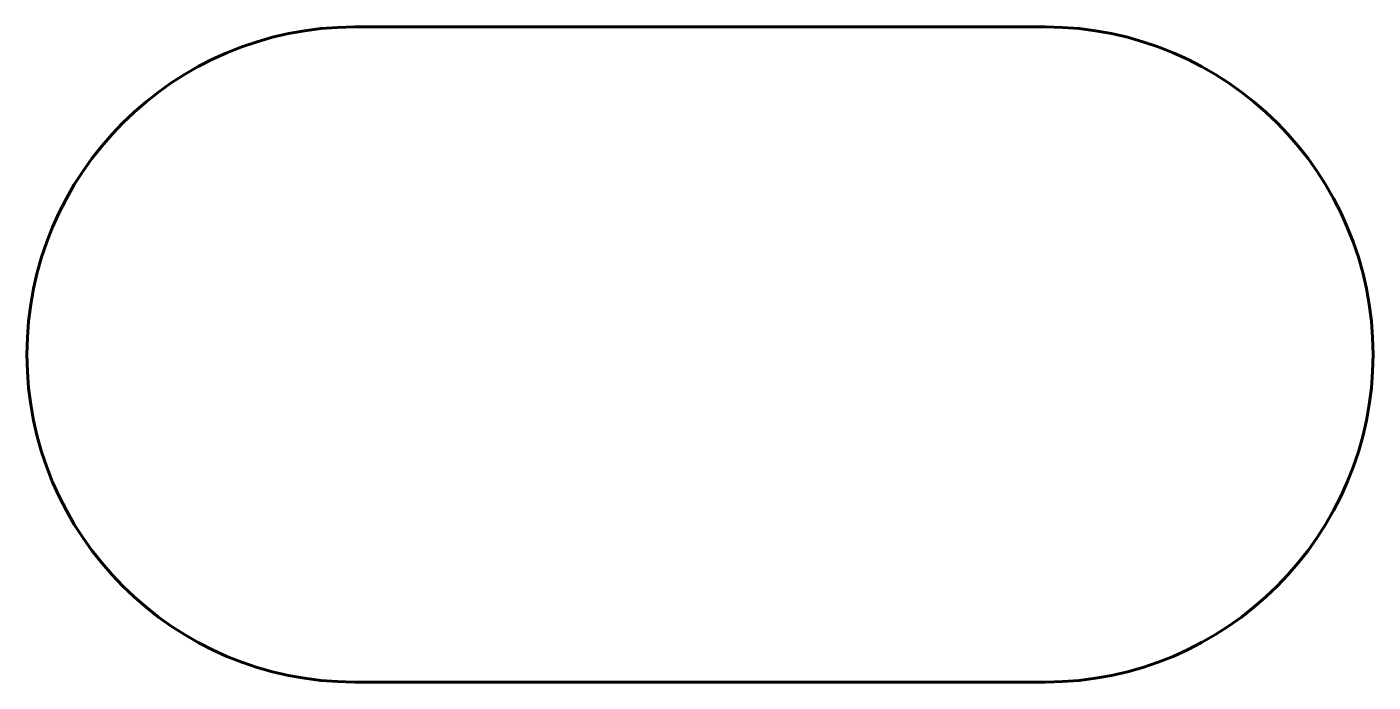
# Model space of a CAD drawing. Header units: millimetres. Extents: x -930.3 to -893.3, y 465.1 to 483.1.
import ezdxf

# ---------------------------------------------------------------- set-up
doc = ezdxf.new("R2010")
doc.units = ezdxf.units.MM
doc.linetypes.add('K5LT32784', pattern=[0])
doc.layers.add('Системный слой', color=7, linetype='Continuous')

msp = doc.modelspace()

# ---------------------------------------------------------------- linework, layer by layer
at = {"layer": 'Системный слой', "color": 150, "linetype": 'K5LT32784', "lineweight": 60, "true_color": 0x0080ff}
for p, q in [((-921.331, 483.144), (-902.341, 483.144)), ((-921.331, 465.144), (-902.341, 465.144))]:
    msp.add_line(p, q, dxfattribs=at)
for centre, start, end in [((-921.331, 474.144), 90, 270), ((-902.341, 474.144), 270, 90)]:
    msp.add_arc(centre, 9, start, end, dxfattribs=at)

doc.saveas('drawing.dxf')
